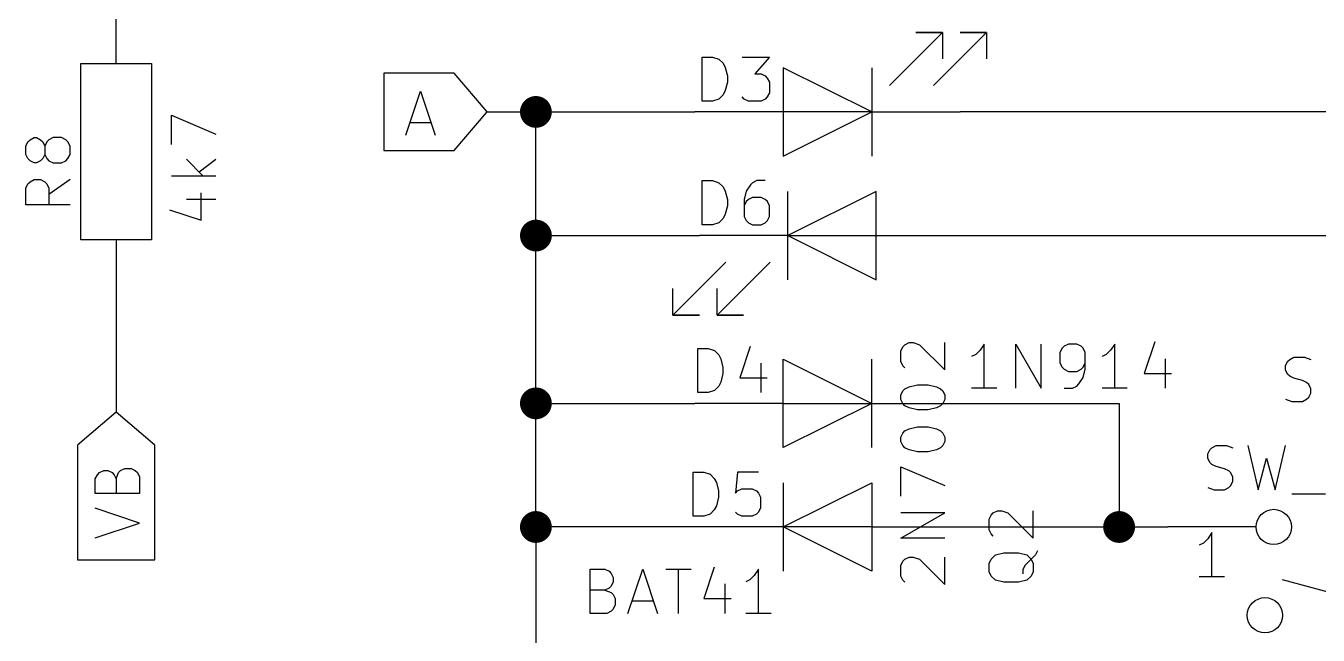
# Model space of a CAD drawing. Extents: x 0.4 to 11.3, y -11.3 to -0.4.
# Drawn here: x 3.423 to 4.885, y -5.032 to -4.342 of the extents above; entities that cross this region are included whole.
import ezdxf

# ---------------------------------------------------------------- set-up
doc = ezdxf.new("R2010")
doc.units = 0
doc.header["$MEASUREMENT"] = 0
for name, color, linetype in [('CYAN2', 4, 'CONTINUOUS'), ('GREEN3', 91, 'CONTINUOUS'), ('RED2', 1, 'CONTINUOUS'), ('RED3', 11, 'CONTINUOUS')]:
    doc.layers.add(name, color=color, linetype=linetype)

msp = doc.modelspace()

# ---------------------------------------------------------------- linework, layer by layer
at = {"layer": 'CYAN2', "linetype": 'CONTINUOUS'}
for p, q in [((4.18809, -4.4278), (4.18809, -4.3778)), ((4.18809, -4.3778), (4.2, -4.3778)), ((4.2, -4.3778), (4.20714, -4.38019)), ((4.20714, -4.38019), (4.2119, -4.38495)), ((4.2119, -4.38495), (4.21428, -4.38971)), ((4.23333, -4.3778), (4.26428, -4.3778)), ((4.26428, -4.3778), (4.24761, -4.39685)), ((4.21428, -4.38971), (4.21666, -4.39923)), ((4.21666, -4.39923), (4.21666, -4.40637)), ((4.24761, -4.39685), (4.25476, -4.39685)), ((4.25476, -4.39685), (4.25952, -4.39923)), ((4.25952, -4.39923), (4.2619, -4.40161)), ((4.2619, -4.40161), (4.26428, -4.40637)), ((4.21428, -4.4159), (4.2119, -4.42066)), ((4.21666, -4.40637), (4.21428, -4.4159)), ((4.26428, -4.40637), (4.26428, -4.41828)), ((4.2, -4.4278), (4.18809, -4.4278)), ((4.20714, -4.42543), (4.2, -4.4278)), ((4.2119, -4.42066), (4.20714, -4.42543)), ((4.23571, -4.42543), (4.23333, -4.42304)), ((4.24047, -4.4278), (4.23571, -4.42543)), ((4.25476, -4.4278), (4.24047, -4.4278)), ((4.25952, -4.42543), (4.25476, -4.4278)), ((4.2619, -4.42304), (4.25952, -4.42543)), ((4.26428, -4.41828), (4.2619, -4.42304)), ((3.5878, -4.47694), (3.5878, -4.44361)), ((3.5878, -4.44361), (3.6378, -4.46504)), ((3.4228, -4.47861), (3.42519, -4.47385)), ((3.42519, -4.47385), (3.42757, -4.47146)), ((3.42757, -4.47146), (3.43233, -4.46908)), ((3.43233, -4.46908), (3.43471, -4.46908)), ((3.43471, -4.46908), (3.43947, -4.47146)), ((3.43947, -4.47146), (3.44185, -4.47385)), ((3.44185, -4.47385), (3.44423, -4.47861)), ((3.44661, -4.47385), (3.44423, -4.47861)), ((3.449, -4.47146), (3.44661, -4.47385)), ((3.45376, -4.46908), (3.449, -4.47146)), ((3.46328, -4.46908), (3.45376, -4.46908)), ((3.46804, -4.47146), (3.46328, -4.46908)), ((3.47043, -4.47385), (3.46804, -4.47146)), ((3.4728, -4.47861), (3.47043, -4.47385)), ((3.4228, -4.48813), (3.4228, -4.47861)), ((3.42519, -4.49289), (3.4228, -4.48813)), ((3.44423, -4.48813), (3.44185, -4.49289)), ((3.44423, -4.47861), (3.44423, -4.48813)), ((3.44423, -4.48813), (3.44661, -4.49289)), ((3.47043, -4.49289), (3.4728, -4.48813)), ((3.4728, -4.48813), (3.4728, -4.47861)), ((3.42757, -4.49528), (3.42519, -4.49289)), ((3.43233, -4.49765), (3.42757, -4.49528)), ((3.43471, -4.49765), (3.43233, -4.49765)), ((3.43947, -4.49528), (3.43471, -4.49765)), ((3.44185, -4.49289), (3.43947, -4.49528)), ((3.44661, -4.49289), (3.449, -4.49528)), ((3.449, -4.49528), (3.45376, -4.49765)), ((3.45376, -4.49765), (3.46328, -4.49765)), ((3.46328, -4.49765), (3.46804, -4.49528)), ((3.46804, -4.49528), (3.47043, -4.49289)), ((3.60447, -4.49361), (3.62352, -4.51266)), ((3.61876, -4.50789), (3.6378, -4.49361)), ((3.42757, -4.51908), (3.43233, -4.5167)), ((3.43233, -4.5167), (3.43947, -4.5167)), ((3.43947, -4.5167), (3.44423, -4.51908)), ((3.4728, -4.5167), (3.449, -4.53337)), ((3.6378, -4.51266), (3.5878, -4.51266)), ((4.18809, -4.5678), (4.18809, -4.5178)), ((4.18809, -4.5178), (4.2, -4.5178)), ((4.2, -4.5178), (4.20714, -4.52019)), ((4.25, -4.5178), (4.24524, -4.52019)), ((4.25952, -4.5178), (4.25, -4.5178)), ((3.4228, -4.52623), (3.42519, -4.52146)), ((3.4228, -4.54528), (3.4228, -4.52623)), ((3.42519, -4.52146), (3.42757, -4.51908)), ((3.44423, -4.51908), (3.44661, -4.52146)), ((3.44661, -4.52146), (3.449, -4.52623)), ((3.449, -4.52623), (3.449, -4.54528)), ((3.62114, -4.56265), (3.62114, -4.5317)), ((4.20714, -4.52019), (4.21191, -4.52495)), ((4.21191, -4.52495), (4.21429, -4.52971)), ((4.21429, -4.52971), (4.21667, -4.53923)), ((4.23809, -4.52971), (4.23572, -4.53923)), ((4.24286, -4.52257), (4.23809, -4.52971)), ((4.24524, -4.52019), (4.24286, -4.52257)), ((3.4728, -4.54528), (3.4228, -4.54528)), ((3.60447, -4.53885), (3.6378, -4.53885)), ((4.21667, -4.54637), (4.21429, -4.5559)), ((4.21667, -4.53923), (4.21667, -4.54637)), ((4.23572, -4.53923), (4.23572, -4.55828)), ((4.23809, -4.54161), (4.23572, -4.54637)), ((4.24048, -4.53923), (4.23809, -4.54161)), ((4.24524, -4.53685), (4.24048, -4.53923)), ((4.25476, -4.53685), (4.24524, -4.53685)), ((4.25952, -4.53923), (4.25476, -4.53685)), ((4.26191, -4.54161), (4.25952, -4.53923)), ((4.26429, -4.54637), (4.26191, -4.54161)), ((4.26429, -4.55828), (4.26429, -4.54637)), ((3.58543, -4.55075), (3.62114, -4.56265)), ((4.21191, -4.56066), (4.20714, -4.56543)), ((4.21429, -4.5559), (4.21191, -4.56066)), ((4.23572, -4.55828), (4.23809, -4.56304)), ((4.26191, -4.56304), (4.26429, -4.55828)), ((4.2, -4.5678), (4.18809, -4.5678)), ((4.20714, -4.56543), (4.2, -4.5678)), ((4.23809, -4.56304), (4.24048, -4.56543)), ((4.24048, -4.56543), (4.24524, -4.5678)), ((4.24524, -4.5678), (4.25476, -4.5678)), ((4.25476, -4.5678), (4.25952, -4.56543)), ((4.25952, -4.56543), (4.26191, -4.56304)), ((4.18309, -4.7578), (4.18309, -4.7078)), ((4.18309, -4.7078), (4.195, -4.7078)), ((4.18309, -4.7578), (4.18309, -4.7078)), ((4.18309, -4.7078), (4.195, -4.7078)), ((4.195, -4.7078), (4.20214, -4.71019)), ((4.195, -4.7078), (4.20214, -4.71019)), ((4.24261, -4.70543), (4.23071, -4.74114)), ((4.24261, -4.70543), (4.23071, -4.74114)), ((4.4128, -4.71076), (4.41519, -4.706)), ((4.4128, -4.71076), (4.41519, -4.706)), ((4.41519, -4.706), (4.41757, -4.70361)), ((4.41519, -4.706), (4.41757, -4.70361)), ((4.41757, -4.70361), (4.42233, -4.70123)), ((4.41757, -4.70361), (4.42233, -4.70123)), ((4.42233, -4.70123), (4.42709, -4.70123)), ((4.42233, -4.70123), (4.42709, -4.70123)), ((4.42709, -4.70123), (4.43423, -4.70361)), ((4.42709, -4.70123), (4.43423, -4.70361)), ((4.43423, -4.70361), (4.4628, -4.73219)), ((4.43423, -4.70361), (4.4628, -4.73219)), ((4.4628, -4.73219), (4.4628, -4.70123)), ((4.4628, -4.73219), (4.4628, -4.70123)), ((4.50738, -4.7028), (4.50262, -4.70995)), ((4.50738, -4.7028), (4.50262, -4.70995)), ((4.50738, -4.7528), (4.50738, -4.7028)), ((4.50738, -4.7528), (4.50738, -4.7028)), ((4.54309, -4.7528), (4.54309, -4.7028)), ((4.54309, -4.7028), (4.57167, -4.7528)), ((4.54309, -4.7528), (4.54309, -4.7028)), ((4.54309, -4.7028), (4.57167, -4.7528)), ((4.57167, -4.7528), (4.57167, -4.7028)), ((4.57167, -4.7528), (4.57167, -4.7028)), ((4.59548, -4.70757), (4.5931, -4.71233)), ((4.59548, -4.70757), (4.5931, -4.71233)), ((4.59786, -4.70519), (4.59548, -4.70757)), ((4.59786, -4.70519), (4.59548, -4.70757)), ((4.60262, -4.7028), (4.59786, -4.70519)), ((4.60262, -4.7028), (4.59786, -4.70519)), ((4.61215, -4.7028), (4.60262, -4.7028)), ((4.61215, -4.7028), (4.60262, -4.7028)), ((4.61691, -4.70519), (4.61215, -4.7028)), ((4.61691, -4.70519), (4.61215, -4.7028)), ((4.61929, -4.70757), (4.61691, -4.70519)), ((4.61929, -4.70757), (4.61691, -4.70519)), ((4.62167, -4.71233), (4.61929, -4.70757)), ((4.62167, -4.71233), (4.61929, -4.70757)), ((4.655, -4.7028), (4.65024, -4.70995)), ((4.655, -4.7028), (4.65024, -4.70995)), ((4.655, -4.7528), (4.655, -4.7028)), ((4.655, -4.7528), (4.655, -4.7028)), ((4.70024, -4.70043), (4.68833, -4.73614)), ((4.70024, -4.70043), (4.68833, -4.73614)), ((4.20214, -4.71019), (4.2069, -4.71495)), ((4.20214, -4.71019), (4.2069, -4.71495)), ((4.2069, -4.71495), (4.20928, -4.71971)), ((4.2069, -4.71495), (4.20928, -4.71971)), ((4.20928, -4.71971), (4.21166, -4.72923)), ((4.20928, -4.71971), (4.21166, -4.72923)), ((4.4128, -4.72266), (4.4128, -4.71076)), ((4.4128, -4.72266), (4.4128, -4.71076)), ((4.41519, -4.72743), (4.4128, -4.72266)), ((4.41519, -4.72743), (4.4128, -4.72266)), ((4.49786, -4.71471), (4.4931, -4.71709)), ((4.49786, -4.71471), (4.4931, -4.71709)), ((4.50262, -4.70995), (4.49786, -4.71471)), ((4.50262, -4.70995), (4.49786, -4.71471)), ((4.5931, -4.71233), (4.5931, -4.72423)), ((4.5931, -4.71233), (4.5931, -4.72423)), ((4.62167, -4.73137), (4.62167, -4.71233)), ((4.62167, -4.73137), (4.62167, -4.71233)), ((4.64548, -4.71471), (4.64072, -4.71709)), ((4.64548, -4.71471), (4.64072, -4.71709)), ((4.65024, -4.70995), (4.64548, -4.71471)), ((4.65024, -4.70995), (4.64548, -4.71471)), ((4.71214, -4.71947), (4.71214, -4.7528)), ((4.71214, -4.71947), (4.71214, -4.7528)), ((4.84833, -4.72733), (4.85071, -4.72257)), ((4.84833, -4.72733), (4.85071, -4.72257)), ((4.85071, -4.72257), (4.85309, -4.72019)), ((4.85071, -4.72257), (4.85309, -4.72019)), ((4.85309, -4.72019), (4.85786, -4.7178)), ((4.85309, -4.72019), (4.85786, -4.7178)), ((4.85786, -4.7178), (4.86976, -4.7178)), ((4.85786, -4.7178), (4.86976, -4.7178)), ((4.86976, -4.7178), (4.87691, -4.72019)), ((4.86976, -4.7178), (4.87691, -4.72019)), ((4.21166, -4.73637), (4.20928, -4.7459)), ((4.21166, -4.73637), (4.20928, -4.7459)), ((4.21166, -4.72923), (4.21166, -4.73637)), ((4.21166, -4.72923), (4.21166, -4.73637)), ((4.25452, -4.72447), (4.25452, -4.7578)), ((4.25452, -4.72447), (4.25452, -4.7578)), ((4.41757, -4.7298), (4.41519, -4.72743)), ((4.41757, -4.7298), (4.41519, -4.72743)), ((4.5931, -4.72423), (4.59548, -4.729)), ((4.5931, -4.72423), (4.59548, -4.729)), ((4.59548, -4.729), (4.59786, -4.73137)), ((4.59548, -4.729), (4.59786, -4.73137)), ((4.59786, -4.73137), (4.60262, -4.73376)), ((4.59786, -4.73137), (4.60262, -4.73376)), ((4.60262, -4.73376), (4.61215, -4.73376)), ((4.60262, -4.73376), (4.61215, -4.73376)), ((4.61215, -4.73376), (4.61691, -4.73137)), ((4.61215, -4.73376), (4.61691, -4.73137)), ((4.61691, -4.73137), (4.61929, -4.729)), ((4.61691, -4.73137), (4.61929, -4.729)), ((4.61929, -4.729), (4.62167, -4.72423)), ((4.61929, -4.729), (4.62167, -4.72423)), ((4.61929, -4.7409), (4.62167, -4.73137)), ((4.61929, -4.7409), (4.62167, -4.73137)), ((4.68833, -4.73614), (4.71928, -4.73614)), ((4.68833, -4.73614), (4.71928, -4.73614)), ((4.84833, -4.73209), (4.84833, -4.72733)), ((4.84833, -4.73209), (4.84833, -4.72733)), ((4.85071, -4.73685), (4.84833, -4.73209)), ((4.85071, -4.73685), (4.84833, -4.73209)), ((4.85309, -4.73923), (4.85071, -4.73685)), ((4.85309, -4.73923), (4.85071, -4.73685)), ((4.2069, -4.75066), (4.20214, -4.75543)), ((4.2069, -4.75066), (4.20214, -4.75543)), ((4.20928, -4.7459), (4.2069, -4.75066)), ((4.20928, -4.7459), (4.2069, -4.75066)), ((4.23071, -4.74114), (4.26166, -4.74114)), ((4.23071, -4.74114), (4.26166, -4.74114)), ((4.41757, -4.75361), (4.42233, -4.75123)), ((4.41757, -4.75361), (4.42233, -4.75123)), ((4.42233, -4.75123), (4.43185, -4.74885)), ((4.42233, -4.75123), (4.43185, -4.74885)), ((4.43185, -4.74885), (4.44376, -4.74885)), ((4.43185, -4.74885), (4.44376, -4.74885)), ((4.44376, -4.74885), (4.45328, -4.75123)), ((4.44376, -4.74885), (4.45328, -4.75123)), ((4.45328, -4.75123), (4.45804, -4.75361)), ((4.45328, -4.75123), (4.45804, -4.75361)), ((4.52167, -4.7528), (4.4931, -4.7528)), ((4.52167, -4.7528), (4.4931, -4.7528)), ((4.59786, -4.7528), (4.60738, -4.7528)), ((4.59786, -4.7528), (4.60738, -4.7528)), ((4.60738, -4.7528), (4.61215, -4.75043)), ((4.60738, -4.7528), (4.61215, -4.75043)), ((4.61215, -4.75043), (4.61452, -4.74804)), ((4.61215, -4.75043), (4.61452, -4.74804)), ((4.61452, -4.74804), (4.61929, -4.7409)), ((4.61452, -4.74804), (4.61929, -4.7409)), ((4.66929, -4.7528), (4.64072, -4.7528)), ((4.66929, -4.7528), (4.64072, -4.7528)), ((4.85786, -4.74161), (4.85309, -4.73923)), ((4.85786, -4.74161), (4.85309, -4.73923)), ((4.86738, -4.744), (4.85786, -4.74161)), ((4.86738, -4.744), (4.85786, -4.74161)), ((4.87214, -4.74637), (4.86738, -4.744)), ((4.87214, -4.74637), (4.86738, -4.744)), ((4.87452, -4.74876), (4.87214, -4.74637)), ((4.87452, -4.74876), (4.87214, -4.74637)), ((4.87691, -4.75352), (4.87452, -4.74876)), ((4.87691, -4.75352), (4.87452, -4.74876)), ((4.195, -4.7578), (4.18309, -4.7578)), ((4.195, -4.7578), (4.18309, -4.7578)), ((4.20214, -4.75543), (4.195, -4.7578)), ((4.20214, -4.75543), (4.195, -4.7578)), ((4.4128, -4.76076), (4.41519, -4.756)), ((4.4128, -4.76076), (4.41519, -4.756)), ((4.4128, -4.76552), (4.4128, -4.76076)), ((4.4128, -4.76552), (4.4128, -4.76076)), ((4.41519, -4.77028), (4.4128, -4.76552)), ((4.41519, -4.77028), (4.4128, -4.76552)), ((4.41519, -4.756), (4.41757, -4.75361)), ((4.41519, -4.756), (4.41757, -4.75361)), ((4.45804, -4.75361), (4.46043, -4.756)), ((4.45804, -4.75361), (4.46043, -4.756)), ((4.46043, -4.756), (4.4628, -4.76076)), ((4.46043, -4.756), (4.4628, -4.76076)), ((4.4628, -4.76552), (4.46043, -4.77028)), ((4.4628, -4.76552), (4.46043, -4.77028)), ((4.4628, -4.76076), (4.4628, -4.76552)), ((4.4628, -4.76076), (4.4628, -4.76552)), ((4.84833, -4.76543), (4.85548, -4.7678)), ((4.84833, -4.76543), (4.85548, -4.7678)), ((4.86738, -4.7678), (4.87214, -4.76543)), ((4.86738, -4.7678), (4.87214, -4.76543)), ((4.87214, -4.76543), (4.87452, -4.76304)), ((4.87214, -4.76543), (4.87452, -4.76304)), ((4.87452, -4.76304), (4.87691, -4.75828)), ((4.87452, -4.76304), (4.87691, -4.75828)), ((4.87691, -4.75828), (4.87691, -4.75352)), ((4.87691, -4.75828), (4.87691, -4.75352)), ((4.41757, -4.77266), (4.41519, -4.77028)), ((4.41757, -4.77266), (4.41519, -4.77028)), ((4.42233, -4.77504), (4.41757, -4.77266)), ((4.42233, -4.77504), (4.41757, -4.77266)), ((4.43185, -4.77742), (4.42233, -4.77504)), ((4.43185, -4.77742), (4.42233, -4.77504)), ((4.44376, -4.77742), (4.43185, -4.77742)), ((4.44376, -4.77742), (4.43185, -4.77742)), ((4.45328, -4.77504), (4.44376, -4.77742)), ((4.45328, -4.77504), (4.44376, -4.77742)), ((4.45804, -4.77266), (4.45328, -4.77504)), ((4.45804, -4.77266), (4.45328, -4.77504)), ((4.46043, -4.77028), (4.45804, -4.77266)), ((4.46043, -4.77028), (4.45804, -4.77266)), ((4.85548, -4.7678), (4.86738, -4.7678)), ((4.85548, -4.7678), (4.86738, -4.7678)), ((4.42233, -4.79885), (4.43185, -4.79647)), ((4.42233, -4.79885), (4.43185, -4.79647)), ((4.43185, -4.79647), (4.44376, -4.79647)), ((4.43185, -4.79647), (4.44376, -4.79647)), ((4.44376, -4.79647), (4.45328, -4.79885)), ((4.44376, -4.79647), (4.45328, -4.79885)), ((4.4128, -4.80837), (4.41519, -4.80361)), ((4.4128, -4.80837), (4.41519, -4.80361)), ((4.4128, -4.81314), (4.4128, -4.80837)), ((4.4128, -4.81314), (4.4128, -4.80837)), ((4.41519, -4.80361), (4.41757, -4.80123)), ((4.41519, -4.80361), (4.41757, -4.80123)), ((4.41757, -4.80123), (4.42233, -4.79885)), ((4.41757, -4.80123), (4.42233, -4.79885)), ((4.45328, -4.79885), (4.45804, -4.80123)), ((4.45328, -4.79885), (4.45804, -4.80123)), ((4.45804, -4.80123), (4.46043, -4.80361)), ((4.45804, -4.80123), (4.46043, -4.80361)), ((4.46043, -4.80361), (4.4628, -4.80837)), ((4.46043, -4.80361), (4.4628, -4.80837)), ((4.4628, -4.80837), (4.4628, -4.81314)), ((4.4628, -4.80837), (4.4628, -4.81314)), ((4.41519, -4.8179), (4.4128, -4.81314)), ((4.41519, -4.8179), (4.4128, -4.81314)), ((4.41757, -4.82028), (4.41519, -4.8179)), ((4.41757, -4.82028), (4.41519, -4.8179)), ((4.42233, -4.82266), (4.41757, -4.82028)), ((4.42233, -4.82266), (4.41757, -4.82028)), ((4.43185, -4.82504), (4.42233, -4.82266)), ((4.43185, -4.82504), (4.42233, -4.82266)), ((4.44376, -4.82504), (4.43185, -4.82504)), ((4.44376, -4.82504), (4.43185, -4.82504)), ((4.45328, -4.82266), (4.44376, -4.82504)), ((4.45328, -4.82266), (4.44376, -4.82504)), ((4.45804, -4.82028), (4.45328, -4.82266)), ((4.45804, -4.82028), (4.45328, -4.82266)), ((4.46043, -4.8179), (4.45804, -4.82028)), ((4.46043, -4.8179), (4.45804, -4.82028)), ((4.4628, -4.81314), (4.46043, -4.8179)), ((4.4628, -4.81314), (4.46043, -4.8179)), ((4.76024, -4.82733), (4.76262, -4.82257)), ((4.76024, -4.82733), (4.76262, -4.82257)), ((4.76262, -4.82257), (4.765, -4.82019)), ((4.76262, -4.82257), (4.765, -4.82019)), ((4.765, -4.82019), (4.76976, -4.8178)), ((4.765, -4.82019), (4.76976, -4.8178)), ((4.76976, -4.8178), (4.78167, -4.8178)), ((4.76976, -4.8178), (4.78167, -4.8178)), ((4.78167, -4.8178), (4.78881, -4.82019)), ((4.78167, -4.8178), (4.78881, -4.82019)), ((4.80548, -4.8178), (4.81738, -4.8678)), ((4.80548, -4.8178), (4.81738, -4.8678)), ((4.83643, -4.8678), (4.84833, -4.8178)), ((4.83643, -4.8678), (4.84833, -4.8178)), ((4.76024, -4.83209), (4.76024, -4.82733)), ((4.76024, -4.83209), (4.76024, -4.82733)), ((4.76262, -4.83685), (4.76024, -4.83209)), ((4.76262, -4.83685), (4.76024, -4.83209)), ((4.765, -4.83923), (4.76262, -4.83685)), ((4.765, -4.83923), (4.76262, -4.83685)), ((4.76976, -4.84161), (4.765, -4.83923)), ((4.76976, -4.84161), (4.765, -4.83923)), ((4.81738, -4.8678), (4.82691, -4.83209)), ((4.81738, -4.8678), (4.82691, -4.83209)), ((4.82691, -4.83209), (4.83643, -4.8678)), ((4.82691, -4.83209), (4.83643, -4.8678)), ((4.17809, -4.8978), (4.17809, -4.8478)), ((4.17809, -4.8478), (4.19, -4.8478)), ((4.17809, -4.8978), (4.17809, -4.8478)), ((4.17809, -4.8478), (4.19, -4.8478)), ((4.19, -4.8478), (4.19714, -4.85019)), ((4.19, -4.8478), (4.19714, -4.85019)), ((4.19714, -4.85019), (4.20191, -4.85495)), ((4.19714, -4.85019), (4.20191, -4.85495)), ((4.20191, -4.85495), (4.20429, -4.85971)), ((4.20191, -4.85495), (4.20429, -4.85971)), ((4.22809, -4.8478), (4.22572, -4.87161)), ((4.22809, -4.8478), (4.22572, -4.87161)), ((4.25191, -4.8478), (4.22809, -4.8478)), ((4.25191, -4.8478), (4.22809, -4.8478)), ((4.4128, -4.87504), (4.4128, -4.84171)), ((4.4128, -4.84171), (4.4628, -4.86313)), ((4.4128, -4.87504), (4.4128, -4.84171)), ((4.4128, -4.84171), (4.4628, -4.86313)), ((4.77929, -4.844), (4.76976, -4.84161)), ((4.77929, -4.844), (4.76976, -4.84161)), ((4.78405, -4.84637), (4.77929, -4.844)), ((4.78405, -4.84637), (4.77929, -4.844)), ((4.78643, -4.84876), (4.78405, -4.84637)), ((4.78643, -4.84876), (4.78405, -4.84637)), ((4.78881, -4.85352), (4.78643, -4.84876)), ((4.78881, -4.85352), (4.78643, -4.84876)), ((4.78881, -4.85828), (4.78881, -4.85352)), ((4.78881, -4.85828), (4.78881, -4.85352)), ((4.20429, -4.85971), (4.20667, -4.86923)), ((4.20429, -4.85971), (4.20667, -4.86923)), ((4.20667, -4.86923), (4.20667, -4.87637)), ((4.20667, -4.86923), (4.20667, -4.87637)), ((4.22572, -4.87161), (4.22809, -4.86923)), ((4.22572, -4.87161), (4.22809, -4.86923)), ((4.22809, -4.86923), (4.23286, -4.86685)), ((4.22809, -4.86923), (4.23286, -4.86685)), ((4.23286, -4.86685), (4.24476, -4.86685)), ((4.23286, -4.86685), (4.24476, -4.86685)), ((4.24476, -4.86685), (4.24952, -4.86923)), ((4.24476, -4.86685), (4.24952, -4.86923)), ((4.24952, -4.86923), (4.25191, -4.87161)), ((4.24952, -4.86923), (4.25191, -4.87161)), ((4.76024, -4.86543), (4.76738, -4.8678)), ((4.76024, -4.86543), (4.76738, -4.8678)), ((4.76738, -4.8678), (4.77929, -4.8678)), ((4.76738, -4.8678), (4.77929, -4.8678)), ((4.77929, -4.8678), (4.78405, -4.86543)), ((4.77929, -4.8678), (4.78405, -4.86543)), ((4.78405, -4.86543), (4.78643, -4.86304)), ((4.78405, -4.86543), (4.78643, -4.86304)), ((4.78643, -4.86304), (4.78881, -4.85828)), ((4.78643, -4.86304), (4.78881, -4.85828)), ((4.20667, -4.87637), (4.20429, -4.8859)), ((4.20667, -4.87637), (4.20429, -4.8859)), ((4.25191, -4.87161), (4.25429, -4.87637)), ((4.25191, -4.87161), (4.25429, -4.87637)), ((4.25429, -4.87637), (4.25429, -4.88828)), ((4.25429, -4.87637), (4.25429, -4.88828)), ((4.85548, -4.87257), (4.89357, -4.87257)), ((4.85548, -4.87257), (4.89357, -4.87257)), ((4.19, -4.8978), (4.17809, -4.8978)), ((4.19, -4.8978), (4.17809, -4.8978)), ((4.19714, -4.89543), (4.19, -4.8978)), ((4.19714, -4.89543), (4.19, -4.8978)), ((4.20191, -4.89066), (4.19714, -4.89543)), ((4.20191, -4.89066), (4.19714, -4.89543)), ((4.20429, -4.8859), (4.20191, -4.89066)), ((4.20429, -4.8859), (4.20191, -4.89066)), ((4.22809, -4.89543), (4.22572, -4.89304)), ((4.22809, -4.89543), (4.22572, -4.89304)), ((4.23286, -4.8978), (4.22809, -4.89543)), ((4.23286, -4.8978), (4.22809, -4.89543)), ((4.24476, -4.8978), (4.23286, -4.8978)), ((4.24476, -4.8978), (4.23286, -4.8978)), ((4.24952, -4.89543), (4.24476, -4.8978)), ((4.24952, -4.89543), (4.24476, -4.8978)), ((4.25191, -4.89304), (4.24952, -4.89543)), ((4.25191, -4.89304), (4.24952, -4.89543)), ((4.25429, -4.88828), (4.25191, -4.89304)), ((4.25429, -4.88828), (4.25191, -4.89304)), ((4.4128, -4.92266), (4.4628, -4.89409)), ((4.4628, -4.89409), (4.4128, -4.89409)), ((4.4128, -4.92266), (4.4628, -4.89409)), ((4.4628, -4.89409), (4.4128, -4.89409)), ((4.5128, -4.90123), (4.51519, -4.89647)), ((4.5128, -4.90123), (4.51519, -4.89647)), ((4.51519, -4.89647), (4.51757, -4.89409)), ((4.51519, -4.89647), (4.51757, -4.89409)), ((4.51757, -4.89409), (4.52233, -4.8917)), ((4.51757, -4.89409), (4.52233, -4.8917)), ((4.52233, -4.8917), (4.52709, -4.8917)), ((4.52233, -4.8917), (4.52709, -4.8917)), ((4.52709, -4.8917), (4.53423, -4.89409)), ((4.52709, -4.8917), (4.53423, -4.89409)), ((4.53423, -4.89409), (4.5628, -4.92266)), ((4.53423, -4.89409), (4.5628, -4.92266)), ((4.5628, -4.92266), (4.5628, -4.8917)), ((4.5628, -4.92266), (4.5628, -4.8917)), ((4.5128, -4.91313), (4.5128, -4.90123)), ((4.5128, -4.91313), (4.5128, -4.90123)), ((4.51519, -4.9179), (4.5128, -4.91313)), ((4.51519, -4.9179), (4.5128, -4.91313)), ((4.4628, -4.92266), (4.4128, -4.92266)), ((4.4628, -4.92266), (4.4128, -4.92266)), ((4.51757, -4.92028), (4.51519, -4.9179)), ((4.51757, -4.92028), (4.51519, -4.9179)), ((4.51519, -4.94647), (4.51995, -4.94171)), ((4.51519, -4.94647), (4.51995, -4.94171)), ((4.51995, -4.94171), (4.52947, -4.93933)), ((4.51995, -4.94171), (4.52947, -4.93933)), ((4.52947, -4.93933), (4.54614, -4.93933)), ((4.52947, -4.93933), (4.54614, -4.93933)), ((4.54614, -4.93933), (4.55566, -4.94171)), ((4.54614, -4.93933), (4.55566, -4.94171)), ((4.55566, -4.94171), (4.56043, -4.94647)), ((4.55566, -4.94171), (4.56043, -4.94647)), ((4.56519, -4.94171), (4.56043, -4.94647)), ((4.56519, -4.94171), (4.56043, -4.94647)), ((4.56757, -4.93694), (4.56519, -4.94171)), ((4.56757, -4.93694), (4.56519, -4.94171)), ((4.20178, -4.95543), (4.18988, -4.99114)), ((4.20178, -4.95543), (4.18988, -4.99114)), ((4.4128, -4.95361), (4.41519, -4.94885)), ((4.4128, -4.95361), (4.41519, -4.94885)), ((4.4128, -4.96552), (4.4128, -4.95361)), ((4.4128, -4.96552), (4.4128, -4.95361)), ((4.41519, -4.94885), (4.41757, -4.94647)), ((4.41519, -4.94885), (4.41757, -4.94647)), ((4.41757, -4.94647), (4.42233, -4.94409)), ((4.41757, -4.94647), (4.42233, -4.94409)), ((4.42233, -4.94409), (4.42709, -4.94409)), ((4.42233, -4.94409), (4.42709, -4.94409)), ((4.42709, -4.94409), (4.43423, -4.94647)), ((4.42709, -4.94409), (4.43423, -4.94647)), ((4.43423, -4.94647), (4.4628, -4.97504)), ((4.43423, -4.94647), (4.4628, -4.97504)), ((4.4628, -4.97504), (4.4628, -4.94409)), ((4.4628, -4.97504), (4.4628, -4.94409)), ((4.5128, -4.95123), (4.51519, -4.94647)), ((4.5128, -4.95123), (4.51519, -4.94647)), ((4.5128, -4.96076), (4.5128, -4.95123)), ((4.5128, -4.96076), (4.5128, -4.95123)), ((4.55328, -4.95361), (4.5509, -4.95837)), ((4.55328, -4.95361), (4.5509, -4.95837)), ((4.56043, -4.94647), (4.55328, -4.95361)), ((4.56043, -4.94647), (4.55328, -4.95361)), ((4.56043, -4.94647), (4.5628, -4.95123)), ((4.56043, -4.94647), (4.5628, -4.95123)), ((4.5628, -4.95123), (4.5628, -4.96076)), ((4.5628, -4.95123), (4.5628, -4.96076)), ((4.06131, -5.0078), (4.06131, -4.9578)), ((4.06131, -4.9578), (4.07798, -4.9578)), ((4.06131, -5.0078), (4.06131, -4.9578)), ((4.06131, -4.9578), (4.07798, -4.9578)), ((4.07798, -4.9578), (4.08274, -4.96019)), ((4.07798, -4.9578), (4.08274, -4.96019)), ((4.08274, -4.96019), (4.08512, -4.96257)), ((4.08274, -4.96019), (4.08512, -4.96257)), ((4.08512, -4.96257), (4.0875, -4.96733)), ((4.08512, -4.96257), (4.0875, -4.96733)), ((4.0875, -4.97209), (4.08512, -4.97685)), ((4.0875, -4.97209), (4.08512, -4.97685)), ((4.0875, -4.96733), (4.0875, -4.97209)), ((4.0875, -4.96733), (4.0875, -4.97209)), ((4.10417, -5.0078), (4.12083, -4.9578)), ((4.10417, -5.0078), (4.12083, -4.9578)), ((4.12083, -4.9578), (4.1375, -5.0078)), ((4.12083, -4.9578), (4.1375, -5.0078)), ((4.14702, -4.9578), (4.17559, -4.9578)), ((4.14702, -4.9578), (4.17559, -4.9578)), ((4.16131, -5.0078), (4.16131, -4.9578)), ((4.16131, -5.0078), (4.16131, -4.9578)), ((4.24226, -4.96971), (4.2375, -4.97209)), ((4.24226, -4.96971), (4.2375, -4.97209)), ((4.24702, -4.96495), (4.24226, -4.96971)), ((4.24702, -4.96495), (4.24226, -4.96971)), ((4.25178, -4.9578), (4.24702, -4.96495)), ((4.25178, -4.9578), (4.24702, -4.96495)), ((4.25178, -5.0078), (4.25178, -4.9578)), ((4.25178, -5.0078), (4.25178, -4.9578)), ((4.41519, -4.97028), (4.4128, -4.96552)), ((4.41519, -4.97028), (4.4128, -4.96552)), ((4.41757, -4.97266), (4.41519, -4.97028)), ((4.41757, -4.97266), (4.41519, -4.97028)), ((4.51519, -4.96552), (4.5128, -4.96076)), ((4.51519, -4.96552), (4.5128, -4.96076)), ((4.51995, -4.97028), (4.51519, -4.96552)), ((4.51995, -4.97028), (4.51519, -4.96552)), ((4.52947, -4.97266), (4.51995, -4.97028)), ((4.52947, -4.97266), (4.51995, -4.97028)), ((4.55566, -4.97028), (4.54614, -4.97266)), ((4.55566, -4.97028), (4.54614, -4.97266)), ((4.5509, -4.95837), (4.5509, -4.96313)), ((4.5509, -4.95837), (4.5509, -4.96313)), ((4.56043, -4.96552), (4.55566, -4.97028)), ((4.56043, -4.96552), (4.55566, -4.97028)), ((4.5628, -4.96076), (4.56043, -4.96552)), ((4.5628, -4.96076), (4.56043, -4.96552)), ((4.07798, -4.98161), (4.06131, -4.98161)), ((4.07798, -4.98161), (4.06131, -4.98161)), ((4.08274, -4.97923), (4.07798, -4.98161)), ((4.08274, -4.97923), (4.07798, -4.98161)), ((4.07798, -4.98161), (4.08512, -4.984)), ((4.07798, -4.98161), (4.08512, -4.984)), ((4.08512, -4.97685), (4.08274, -4.97923)), ((4.08512, -4.97685), (4.08274, -4.97923)), ((4.08512, -4.984), (4.0875, -4.98637)), ((4.08512, -4.984), (4.0875, -4.98637)), ((4.0875, -4.98637), (4.08988, -4.99114)), ((4.0875, -4.98637), (4.08988, -4.99114)), ((4.21369, -4.97447), (4.21369, -5.0078)), ((4.21369, -4.97447), (4.21369, -5.0078)), ((4.54614, -4.97266), (4.52947, -4.97266)), ((4.54614, -4.97266), (4.52947, -4.97266)), ((4.08988, -4.99828), (4.0875, -5.00304)), ((4.08988, -4.99828), (4.0875, -5.00304)), ((4.08988, -4.99114), (4.08988, -4.99828)), ((4.08988, -4.99114), (4.08988, -4.99828)), ((4.10893, -4.99352), (4.13274, -4.99352)), ((4.10893, -4.99352), (4.13274, -4.99352)), ((4.18988, -4.99114), (4.22083, -4.99114)), ((4.18988, -4.99114), (4.22083, -4.99114)), ((4.08035, -5.0078), (4.06131, -5.0078)), ((4.08035, -5.0078), (4.06131, -5.0078)), ((4.08512, -5.00543), (4.08035, -5.0078)), ((4.08512, -5.00543), (4.08035, -5.0078)), ((4.0875, -5.00304), (4.08512, -5.00543)), ((4.0875, -5.00304), (4.08512, -5.00543)), ((4.26607, -5.0078), (4.2375, -5.0078)), ((4.26607, -5.0078), (4.2375, -5.0078))]:
    msp.add_line(p, q, dxfattribs=at)
at = {"layer": 'GREEN3', "linetype": 'CONTINUOUS'}
for p, q in [((3.945, -4.44), (4, -4.44)), ((4, -4.58), (4, -4.44)), ((4, -4.44), (4.18, -4.44)), ((5.13, -4.44), (4.48, -4.44)), ((4, -4.77), (4, -4.58)), ((4, -4.58), (4.185, -4.58)), ((4.485, -4.58), (5.13, -4.58)), ((3.525, -4.635), (3.525, -4.78)), ((4, -4.91), (4, -4.77)), ((4, -4.77), (4.18, -4.77)), ((4.48, -4.77), (4.66, -4.77)), ((4.66, -4.77), (4.66, -4.91)), ((4.18, -4.91), (4, -4.91)), ((4, -4.91), (4, -5.11)), ((4.48, -4.91), (4.66, -4.91)), ((4.66, -4.91), (4.715, -4.91))]:
    msp.add_line(p, q, dxfattribs=at)
at = {"layer": 'GREEN3', "const_width": 0.018}
for points in [[(3.991, -4.44, 1), (4.009, -4.44, 1)], [(3.991, -4.58, 1), (4.009, -4.58, 1)], [(3.991, -4.77, 1), (4.009, -4.77, 1)], [(3.991, -4.91, 1), (4.009, -4.91, 1)], [(4.651, -4.91, 1), (4.669, -4.91, 1)]]:
    msp.add_lwpolyline(points, format="xyb", close=True, dxfattribs=at)
at = {"layer": 'RED2', "linetype": 'CONTINUOUS'}
for p, q in [((3.525, -4.385), (3.525, -4.335)), ((4.4, -4.41), (4.46, -4.35)), ((4.46, -4.35), (4.43, -4.35)), ((4.43, -4.35), (4.46, -4.35)), ((4.45, -4.41), (4.51, -4.35)), ((4.46, -4.35), (4.46, -4.38)), ((4.51, -4.35), (4.48, -4.35)), ((4.48, -4.35), (4.51, -4.35)), ((4.51, -4.35), (4.51, -4.38)), ((3.485, -4.585), (3.485, -4.385)), ((3.485, -4.385), (3.565, -4.385)), ((3.565, -4.385), (3.565, -4.585)), ((3.9075, -4.39624), (3.82775, -4.39624)), ((3.82775, -4.39624), (3.82775, -4.44)), ((3.945, -4.44), (3.9075, -4.39624)), ((4.28, -4.39), (4.28, -4.49)), ((4.38, -4.44), (4.28, -4.39)), ((4.38, -4.39), (4.38, -4.49)), ((3.85279, -4.46638), (3.86946, -4.41638)), ((3.86946, -4.41638), (3.88613, -4.46638)), ((3.82775, -4.44), (3.82775, -4.48376)), ((3.9075, -4.48376), (3.945, -4.44)), ((4.28, -4.44), (4.18, -4.44)), ((4.38, -4.44), (4.28, -4.44)), ((4.28, -4.49), (4.38, -4.44)), ((4.38, -4.44), (4.48, -4.44)), ((3.85756, -4.45209), (3.88136, -4.45209)), ((3.82775, -4.48376), (3.9075, -4.48376)), ((4.285, -4.63), (4.285, -4.53)), ((4.385, -4.53), (4.285, -4.58)), ((4.385, -4.63), (4.385, -4.53)), ((3.565, -4.585), (3.485, -4.585)), ((3.525, -4.585), (3.525, -4.635)), ((4.285, -4.58), (4.185, -4.58)), ((4.285, -4.58), (4.385, -4.58)), ((4.285, -4.58), (4.385, -4.63)), ((4.385, -4.58), (4.485, -4.58)), ((4.215, -4.61), (4.155, -4.67)), ((4.265, -4.61), (4.205, -4.67)), ((4.155, -4.67), (4.155, -4.64)), ((4.205, -4.67), (4.205, -4.64)), ((4.155, -4.67), (4.185, -4.67)), ((4.185, -4.67), (4.155, -4.67)), ((4.205, -4.67), (4.235, -4.67)), ((4.235, -4.67), (4.205, -4.67)), ((4.28, -4.82), (4.28, -4.72)), ((4.28, -4.72), (4.38, -4.77)), ((4.38, -4.82), (4.38, -4.72)), ((3.525, -4.78), (3.48124, -4.8175)), ((3.56876, -4.8175), (3.525, -4.78)), ((4.28, -4.77), (4.18, -4.77)), ((4.28, -4.77), (4.18, -4.77)), ((4.28, -4.77), (4.38, -4.77)), ((4.38, -4.77), (4.28, -4.82)), ((4.38, -4.77), (4.48, -4.77)), ((4.38, -4.77), (4.48, -4.77)), ((3.48124, -4.8175), (3.48124, -4.94725)), ((3.56876, -4.94725), (3.56876, -4.8175)), ((3.50138, -4.85554), (3.50376, -4.85078)), ((3.50376, -4.85078), (3.50614, -4.84839)), ((3.50614, -4.84839), (3.5109, -4.84601)), ((3.5109, -4.84601), (3.51567, -4.84601)), ((3.51567, -4.84601), (3.52043, -4.84839)), ((3.52043, -4.84839), (3.52281, -4.85078)), ((3.52281, -4.85078), (3.52519, -4.85554)), ((3.52519, -4.85554), (3.52757, -4.84839)), ((3.52757, -4.84839), (3.52995, -4.84601)), ((3.52995, -4.84601), (3.53471, -4.84363)), ((3.53471, -4.84363), (3.54185, -4.84363)), ((3.54185, -4.84363), (3.54662, -4.84601)), ((3.54662, -4.84601), (3.549, -4.84839)), ((3.549, -4.84839), (3.55138, -4.85316)), ((3.55138, -4.85316), (3.55138, -4.8722)), ((3.50138, -4.8722), (3.50138, -4.85554)), ((3.52519, -4.85554), (3.52519, -4.8722)), ((4.28, -4.86), (4.28, -4.96)), ((4.28, -4.91), (4.38, -4.86)), ((4.38, -4.86), (4.38, -4.96)), ((3.55138, -4.8722), (3.50138, -4.8722)), ((3.55138, -4.90554), (3.50138, -4.88887)), ((3.50138, -4.9222), (3.55138, -4.90554)), ((4.28, -4.91), (4.18, -4.91)), ((4.28, -4.91), (4.18, -4.91)), ((4.38, -4.91), (4.28, -4.91)), ((4.38, -4.96), (4.28, -4.91)), ((4.38, -4.91), (4.48, -4.91)), ((4.38, -4.91), (4.48, -4.91)), ((4.815, -4.91), (4.715, -4.91)), ((4.815, -4.91), (4.715, -4.91)), ((3.48124, -4.94725), (3.525, -4.94725)), ((3.525, -4.94725), (3.56876, -4.94725)), ((4.975, -5.005), (4.845, -4.97))]:
    msp.add_line(p, q, dxfattribs=at)
at = {"layer": 'RED2'}
for centre in [(4.835, -4.91), (4.825, -5.01)]:
    msp.add_circle(centre, 0.02, dxfattribs=at)
at = {"layer": 'RED3', "linetype": 'CONTINUOUS'}
for p, q in [((4.75548, -4.92828), (4.75072, -4.93067)), ((4.75548, -4.92828), (4.75072, -4.93067)), ((4.76024, -4.92352), (4.75548, -4.92828)), ((4.76024, -4.92352), (4.75548, -4.92828)), ((4.765, -4.91638), (4.76024, -4.92352)), ((4.765, -4.91638), (4.76024, -4.92352)), ((4.765, -4.96638), (4.765, -4.91638)), ((4.765, -4.96638), (4.765, -4.91638)), ((4.77929, -4.96638), (4.75072, -4.96638)), ((4.77929, -4.96638), (4.75072, -4.96638))]:
    msp.add_line(p, q, dxfattribs=at)

doc.saveas('drawing.dxf')
